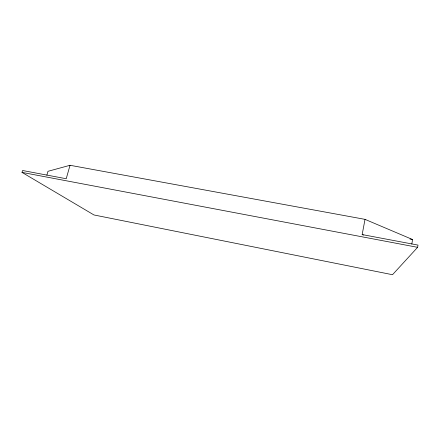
<?xml version="1.0" encoding="UTF-8"?>
<svg xmlns="http://www.w3.org/2000/svg" width="440" height="440" viewBox="0 0 440 440"><rect width="100%" height="100%" fill="white"/><g stroke="black" fill="none" stroke-linecap="round" stroke-linejoin="round"><path stroke-width="0.66" d="M70.032 165.286L66.225 178.734L22.561 170.5L22 172.392L93.968 214.962L392.507 274.714L417.62 247.33L418 245.097L362.159 234.564L365.019 219.362L70.032 165.286L47.988 171.303L46.865 175.186M411.813 244.085L412.594 239.536L365.019 219.362M410.009 239.052L412.594 239.536M22 172.392L417.62 247.33M362.159 234.564L363.424 235.07"/></g></svg>
